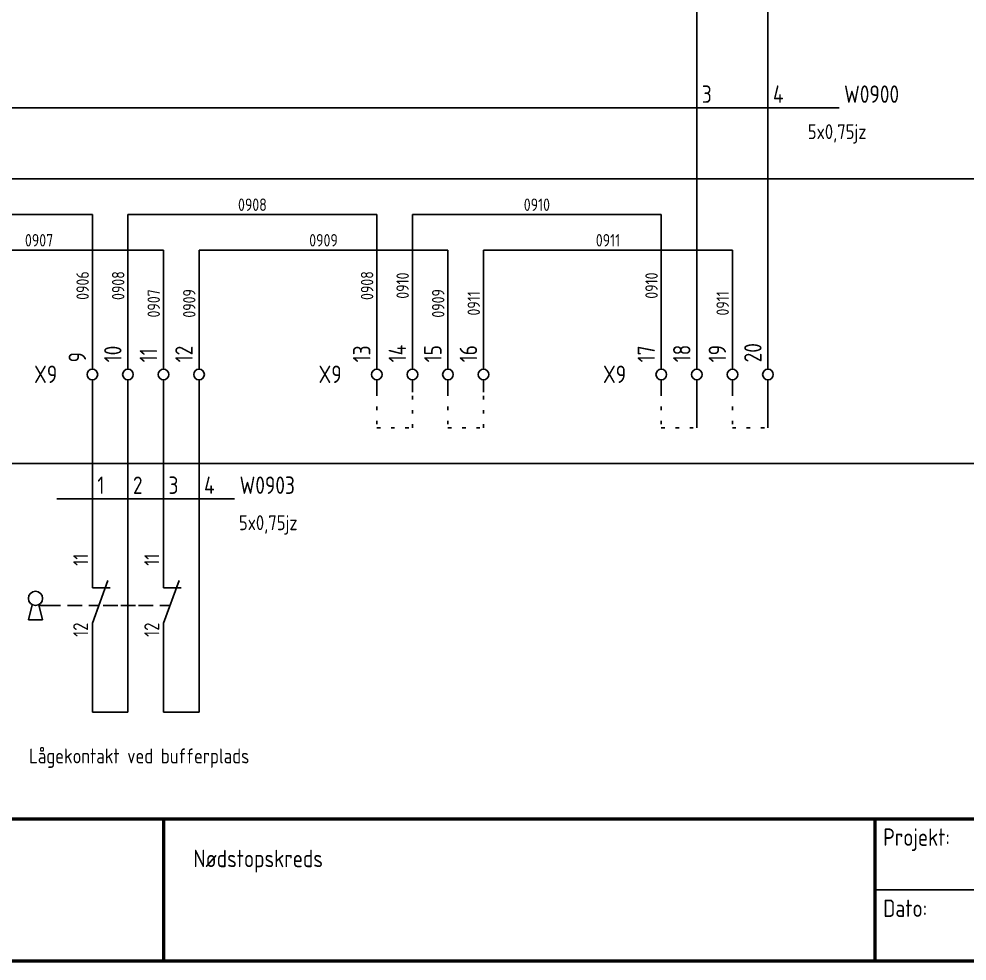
# Model space of a CAD drawing. Header units: millimetres. Extents: x 10 to 410, y 10 to 275.
# Drawn here: x 139.7 to 273, y 10 to 142.5 of the extents above; entities that cross this region are included whole.
import ezdxf
from ezdxf.enums import TextEntityAlignment as Align

# ---------------------------------------------------------------- set-up
doc = ezdxf.new("R2010")
doc.units = ezdxf.units.MM
doc.linetypes.add('Caddy_Dot', pattern=[2, 0.5, -1.5])
doc.linetypes.add('Caddy_Solid', pattern=[0])
doc.styles.add('Caddy_Vectorfont1p', font='isocp___.ttf', dxfattribs={"width": 0.9})

# ---------------------------------------------------------------- blocks, each defined once
blk = doc.blocks.new('Blk1')
at = {"linetype": 'Caddy_Solid', "lineweight": 50}
for p, q in [((10, 30), (410, 30)), ((160, 30), (160, 10)), ((260, 30), (260, 10)), ((410, 10), (10, 10))]:
    blk.add_line(p, q, dxfattribs=at)
at = {"linetype": 'Caddy_Solid', "lineweight": 25}
blk.add_line((260, 20), (410, 20), dxfattribs=at)
at = {"lineweight": 25, "style": 'Caddy_Vectorfont1p', "width": 0.9}
for s, p in [('Projekt:', (261.2, 26.2)), ('Nødstopskreds', (164.2, 23.2)), ('Dato:', (261.2, 16.2))]:
    blk.add_text(s, height=2.45, dxfattribs=at).set_placement(p)
blk = doc.blocks.new('Blk15')
at = {"linetype": 'Caddy_Solid', "lineweight": 25}
for p, q in [((165, 93.25), (165, 95)), ((165, 90), (165, 91.75))]:
    blk.add_line(p, q, dxfattribs=at)
blk.add_circle((165, 92.5), 0.75, dxfattribs=at)
at = {"lineweight": 25, "style": 'Caddy_Vectorfont1p', "width": 0.9}
blk.add_attdef('$TAG160400', (164.1, 94.2), '', height=2.45, rotation=90, dxfattribs=at)
at = {"lineweight": 25, "style": 'Caddy_Vectorfont1p', "width": 0.9, "flags": 1}
blk.add_attdef('$TAG160410', (167.6, 94.2), '', height=2.45, rotation=90, dxfattribs=at)
for tag, p in [('$TAG140020', (160.05, 98.3)), ('$TAG140050', (160.05, 94.8)), ('$TAG160010', (160.05, 91.3)), ('$TAG160030', (160.05, 87.8)), ('$TAG160040', (160.05, 82.8))]:
    blk.add_attdef(tag, text='', height=2.45, dxfattribs=at).set_placement(p, align=Align.RIGHT)
blk = doc.blocks.new('Blk16')
at = {"linetype": 'Caddy_Solid', "lineweight": 25}
for p, q in [((160, 93.25), (160, 95)), ((160, 90), (160, 91.75))]:
    blk.add_line(p, q, dxfattribs=at)
blk.add_circle((160, 92.5), 0.75, dxfattribs=at)
at = {"lineweight": 25, "style": 'Caddy_Vectorfont1p', "width": 0.9}
blk.add_attdef('$TAG160400', (159.1, 94.2), '', height=2.45, rotation=90, dxfattribs=at)
at = {"lineweight": 25, "style": 'Caddy_Vectorfont1p', "width": 0.9, "flags": 1}
blk.add_attdef('$TAG160410', (162.6, 94.2), '', height=2.45, rotation=90, dxfattribs=at)
for tag, p in [('$TAG140020', (155.05, 98.3)), ('$TAG140050', (155.05, 94.8)), ('$TAG160010', (155.05, 91.3)), ('$TAG160030', (155.05, 87.8)), ('$TAG160040', (155.05, 82.8))]:
    blk.add_attdef(tag, text='', height=2.45, dxfattribs=at).set_placement(p, align=Align.RIGHT)
blk = doc.blocks.new('Blk17')
at = {"linetype": 'Caddy_Solid', "lineweight": 25}
for p, q in [((155, 93.25), (155, 95)), ((155, 90), (155, 91.75))]:
    blk.add_line(p, q, dxfattribs=at)
blk.add_circle((155, 92.5), 0.75, dxfattribs=at)
at = {"lineweight": 25, "style": 'Caddy_Vectorfont1p', "width": 0.9}
blk.add_attdef('$TAG160400', (154.1, 94.2), '', height=2.45, rotation=90, dxfattribs=at)
at = {"lineweight": 25, "style": 'Caddy_Vectorfont1p', "width": 0.9, "flags": 1}
blk.add_attdef('$TAG160410', (157.6, 94.2), '', height=2.45, rotation=90, dxfattribs=at)
for tag, p in [('$TAG140020', (150.05, 98.3)), ('$TAG140050', (150.05, 94.8)), ('$TAG160010', (150.05, 91.3)), ('$TAG160030', (150.05, 87.8)), ('$TAG160040', (150.05, 82.8))]:
    blk.add_attdef(tag, text='', height=2.45, dxfattribs=at).set_placement(p, align=Align.RIGHT)
blk = doc.blocks.new('Blk18')
at = {"linetype": 'Caddy_Solid', "lineweight": 25}
for p, q in [((150, 93.25), (150, 95)), ((150, 90), (150, 91.75))]:
    blk.add_line(p, q, dxfattribs=at)
blk.add_circle((150, 92.5), 0.75, dxfattribs=at)
at = {"lineweight": 25, "style": 'Caddy_Vectorfont1p', "width": 0.9}
blk.add_attdef('$TAG160400', (149.1, 94.2), '', height=2.45, rotation=90, dxfattribs=at)
at = {"lineweight": 25, "style": 'Caddy_Vectorfont1p', "width": 0.9, "flags": 1}
blk.add_attdef('$TAG160410', (152.6, 94.2), '', height=2.45, rotation=90, dxfattribs=at)
for tag, p in [('$TAG140020', (145.05, 98.3)), ('$TAG140050', (145.05, 94.8)), ('$TAG160030', (145.05, 87.8)), ('$TAG160040', (145.05, 82.8))]:
    blk.add_attdef(tag, text='', height=2.45, dxfattribs=at).set_placement(p, align=Align.RIGHT)
at = {"lineweight": 25, "style": 'Caddy_Vectorfont1p', "width": 0.9}
blk.add_attdef('$TAG160010', text='', height=2.45, dxfattribs=at).set_placement((145.05, 91.3), align=Align.RIGHT)
blk = doc.blocks.new('Blk19')
at = {"linetype": 'Caddy_Solid', "lineweight": 25}
for p, q in [((205, 93.25), (205, 95)), ((205, 90), (205, 91.75))]:
    blk.add_line(p, q, dxfattribs=at)
blk.add_circle((205, 92.5), 0.75, dxfattribs=at)
at = {"lineweight": 25, "style": 'Caddy_Vectorfont1p', "width": 0.9}
blk.add_attdef('$TAG160400', (204.1, 94.2), '', height=2.45, rotation=90, dxfattribs=at)
at = {"lineweight": 25, "style": 'Caddy_Vectorfont1p', "width": 0.9, "flags": 1}
blk.add_attdef('$TAG160410', (207.6, 94.2), '', height=2.45, rotation=90, dxfattribs=at)
for tag, p in [('$TAG140020', (200.05, 98.3)), ('$TAG140050', (200.05, 94.8)), ('$TAG160010', (200.05, 91.3)), ('$TAG160030', (200.05, 87.8)), ('$TAG160040', (200.05, 82.8))]:
    blk.add_attdef(tag, text='', height=2.45, dxfattribs=at).set_placement(p, align=Align.RIGHT)
blk = doc.blocks.new('Blk20')
at = {"linetype": 'Caddy_Solid', "lineweight": 25}
for p, q in [((200, 93.25), (200, 95)), ((200, 90), (200, 91.75))]:
    blk.add_line(p, q, dxfattribs=at)
blk.add_circle((200, 92.5), 0.75, dxfattribs=at)
at = {"lineweight": 25, "style": 'Caddy_Vectorfont1p', "width": 0.9}
blk.add_attdef('$TAG160400', (199.1, 94.2), '', height=2.45, rotation=90, dxfattribs=at)
at = {"lineweight": 25, "style": 'Caddy_Vectorfont1p', "width": 0.9, "flags": 1}
blk.add_attdef('$TAG160410', (202.6, 94.2), '', height=2.45, rotation=90, dxfattribs=at)
for tag, p in [('$TAG140020', (195.05, 98.3)), ('$TAG140050', (195.05, 94.8)), ('$TAG160010', (195.05, 91.3)), ('$TAG160030', (195.05, 87.8)), ('$TAG160040', (195.05, 82.8))]:
    blk.add_attdef(tag, text='', height=2.45, dxfattribs=at).set_placement(p, align=Align.RIGHT)
blk = doc.blocks.new('Blk21')
at = {"linetype": 'Caddy_Solid', "lineweight": 25}
for p, q in [((195, 93.25), (195, 95)), ((195, 90), (195, 91.75))]:
    blk.add_line(p, q, dxfattribs=at)
blk.add_circle((195, 92.5), 0.75, dxfattribs=at)
at = {"lineweight": 25, "style": 'Caddy_Vectorfont1p', "width": 0.9}
blk.add_attdef('$TAG160400', (194.1, 94.2), '', height=2.45, rotation=90, dxfattribs=at)
at = {"lineweight": 25, "style": 'Caddy_Vectorfont1p', "width": 0.9, "flags": 1}
blk.add_attdef('$TAG160410', (197.6, 94.2), '', height=2.45, rotation=90, dxfattribs=at)
for tag, p in [('$TAG140020', (190.05, 98.3)), ('$TAG140050', (190.05, 94.8)), ('$TAG160010', (190.05, 91.3)), ('$TAG160030', (190.05, 87.8)), ('$TAG160040', (190.05, 82.8))]:
    blk.add_attdef(tag, text='', height=2.45, dxfattribs=at).set_placement(p, align=Align.RIGHT)
blk = doc.blocks.new('Blk22')
at = {"linetype": 'Caddy_Solid', "lineweight": 25}
for p, q in [((190, 93.25), (190, 95)), ((190, 90), (190, 91.75))]:
    blk.add_line(p, q, dxfattribs=at)
blk.add_circle((190, 92.5), 0.75, dxfattribs=at)
at = {"lineweight": 25, "style": 'Caddy_Vectorfont1p', "width": 0.9}
blk.add_attdef('$TAG160400', (189.1, 94.2), '', height=2.45, rotation=90, dxfattribs=at)
at = {"lineweight": 25, "style": 'Caddy_Vectorfont1p', "width": 0.9, "flags": 1}
blk.add_attdef('$TAG160410', (192.6, 94.2), '', height=2.45, rotation=90, dxfattribs=at)
for tag, p in [('$TAG140020', (185.05, 98.3)), ('$TAG140050', (185.05, 94.8)), ('$TAG160030', (185.05, 87.8)), ('$TAG160040', (185.05, 82.8))]:
    blk.add_attdef(tag, text='', height=2.45, dxfattribs=at).set_placement(p, align=Align.RIGHT)
at = {"lineweight": 25, "style": 'Caddy_Vectorfont1p', "width": 0.9}
blk.add_attdef('$TAG160010', text='', height=2.45, dxfattribs=at).set_placement((185.05, 91.3), align=Align.RIGHT)
blk = doc.blocks.new('Blk23')
at = {"linetype": 'Caddy_Solid', "lineweight": 25}
for p, q in [((245, 93.25), (245, 95)), ((245, 90), (245, 91.75))]:
    blk.add_line(p, q, dxfattribs=at)
blk.add_circle((245, 92.5), 0.75, dxfattribs=at)
at = {"lineweight": 25, "style": 'Caddy_Vectorfont1p', "width": 0.9}
blk.add_attdef('$TAG160400', (244.1, 94.2), '', height=2.45, rotation=90, dxfattribs=at)
at = {"lineweight": 25, "style": 'Caddy_Vectorfont1p', "width": 0.9, "flags": 1}
blk.add_attdef('$TAG160410', (247.6, 94.2), '', height=2.45, rotation=90, dxfattribs=at)
for tag, p in [('$TAG140020', (240.05, 98.3)), ('$TAG140050', (240.05, 94.8)), ('$TAG160010', (240.05, 91.3)), ('$TAG160030', (240.05, 87.8)), ('$TAG160040', (240.05, 82.8))]:
    blk.add_attdef(tag, text='', height=2.45, dxfattribs=at).set_placement(p, align=Align.RIGHT)
blk = doc.blocks.new('Blk24')
at = {"linetype": 'Caddy_Solid', "lineweight": 25}
for p, q in [((240, 93.25), (240, 95)), ((240, 90), (240, 91.75))]:
    blk.add_line(p, q, dxfattribs=at)
blk.add_circle((240, 92.5), 0.75, dxfattribs=at)
at = {"lineweight": 25, "style": 'Caddy_Vectorfont1p', "width": 0.9}
blk.add_attdef('$TAG160400', (239.1, 94.2), '', height=2.45, rotation=90, dxfattribs=at)
at = {"lineweight": 25, "style": 'Caddy_Vectorfont1p', "width": 0.9, "flags": 1}
blk.add_attdef('$TAG160410', (242.6, 94.2), '', height=2.45, rotation=90, dxfattribs=at)
for tag, p in [('$TAG140020', (235.05, 98.3)), ('$TAG140050', (235.05, 94.8)), ('$TAG160010', (235.05, 91.3)), ('$TAG160030', (235.05, 87.8)), ('$TAG160040', (235.05, 82.8))]:
    blk.add_attdef(tag, text='', height=2.45, dxfattribs=at).set_placement(p, align=Align.RIGHT)
blk = doc.blocks.new('Blk25')
at = {"linetype": 'Caddy_Solid', "lineweight": 25}
for p, q in [((235, 93.25), (235, 95)), ((235, 90), (235, 91.75))]:
    blk.add_line(p, q, dxfattribs=at)
blk.add_circle((235, 92.5), 0.75, dxfattribs=at)
at = {"lineweight": 25, "style": 'Caddy_Vectorfont1p', "width": 0.9}
blk.add_attdef('$TAG160400', (234.1, 94.2), '', height=2.45, rotation=90, dxfattribs=at)
at = {"lineweight": 25, "style": 'Caddy_Vectorfont1p', "width": 0.9, "flags": 1}
blk.add_attdef('$TAG160410', (237.6, 94.2), '', height=2.45, rotation=90, dxfattribs=at)
for tag, p in [('$TAG140020', (230.05, 98.3)), ('$TAG140050', (230.05, 94.8)), ('$TAG160010', (230.05, 91.3)), ('$TAG160030', (230.05, 87.8)), ('$TAG160040', (230.05, 82.8))]:
    blk.add_attdef(tag, text='', height=2.45, dxfattribs=at).set_placement(p, align=Align.RIGHT)
blk = doc.blocks.new('Blk26')
at = {"linetype": 'Caddy_Solid', "lineweight": 25}
for p, q in [((230, 93.25), (230, 95)), ((230, 90), (230, 91.75))]:
    blk.add_line(p, q, dxfattribs=at)
blk.add_circle((230, 92.5), 0.75, dxfattribs=at)
at = {"lineweight": 25, "style": 'Caddy_Vectorfont1p', "width": 0.9}
blk.add_attdef('$TAG160400', (229.1, 94.2), '', height=2.45, rotation=90, dxfattribs=at)
at = {"lineweight": 25, "style": 'Caddy_Vectorfont1p', "width": 0.9, "flags": 1}
blk.add_attdef('$TAG160410', (232.6, 94.2), '', height=2.45, rotation=90, dxfattribs=at)
for tag, p in [('$TAG140020', (225.05, 98.3)), ('$TAG140050', (225.05, 94.8)), ('$TAG160030', (225.05, 87.8)), ('$TAG160040', (225.05, 82.8))]:
    blk.add_attdef(tag, text='', height=2.45, dxfattribs=at).set_placement(p, align=Align.RIGHT)
at = {"lineweight": 25, "style": 'Caddy_Vectorfont1p', "width": 0.9}
blk.add_attdef('$TAG160010', text='', height=2.45, dxfattribs=at).set_placement((225.05, 91.3), align=Align.RIGHT)
blk = doc.blocks.new('Blk33')
at = {"linetype": 'Caddy_Solid', "lineweight": 25}
for p, q in [((150, 62.5), (150, 65)), ((160, 62.5), (160, 65)), ((150, 57.5), (152.18, 63.5)), ((160, 57.5), (162.18, 63.5)), ((150, 62.5), (152.5, 62.5)), ((160, 62.5), (162.5, 62.5)), ((141, 58), (141.53, 60.12)), ((143, 58), (142.47, 60.12)), ((142.5, 60), (144.5, 60)), ((143.5, 60), (145.5, 60)), ((146.5, 60), (148.56, 60)), ((149.5, 60), (150.91, 60)), ((151.5, 60), (153.56, 60)), ((154, 60), (156.06, 60)), ((156.5, 60), (158.56, 60)), ((156.5, 60), (158.56, 60)), ((159.5, 60), (160.91, 60)), ((141, 58), (143, 58)), ((150, 57.5), (150, 55)), ((160, 57.5), (160, 55))]:
    blk.add_line(p, q, dxfattribs=at)
blk.add_circle((142, 61), 1, dxfattribs=at)
at = {"lineweight": 25, "style": 'Caddy_Vectorfont1p', "width": 0.9}
for s, p in [('11', (149.4, 65.6)), ('11', (159.4, 65.6)), ('12', (149.4, 55.6)), ('12', (159.4, 55.6))]:
    blk.add_text(s, height=2.1, rotation=90, dxfattribs=at).set_placement(p)
blk.add_text('9S4', height=2.45, dxfattribs=at).set_placement((138.5, 58.8), align=Align.RIGHT)
for p in [(149.05, 64.4), (159.05, 64.4)]:
    blk.add_attdef('$TAG175000_00', p, '', height=2.45, rotation=90, dxfattribs=at)
for p in [(149.05, 55.9), (159.05, 55.9)]:
    blk.add_attdef('$TAG175000_01', text='', height=2.45, rotation=90, dxfattribs=at).set_placement(p, align=Align.RIGHT)
blk = doc.blocks.new('Blk45')
at = {"linetype": 'Caddy_Solid', "lineweight": 25}
blk.add_line((150, 75.5), (150, 74.5), dxfattribs=at)
at = {"lineweight": 25, "style": 'Caddy_Vectorfont1p', "width": 0.9}
blk.add_attdef('$TAG160210', (150.7, 75.7), '', height=2.45, dxfattribs=at)
at = {"lineweight": 25, "style": 'Caddy_Vectorfont1p', "width": 0.9, "flags": 1}
for tag, p in [('$TAG160010', (170.7, 75.7)), ('$TAG160220', (150.7, 70.7)), ('$TAG160030', (170.7, 70.7)), ('$TAG160230', (150.7, 65.7)), ('$TAG160200', (170.7, 65.7)), ('$TAG160040', (170.7, 60.7)), ('$TAG160101', (170.7, 55.7))]:
    blk.add_attdef(tag, p, '', height=2.45, dxfattribs=at)
blk = doc.blocks.new('Blk46')
at = {"linetype": 'Caddy_Solid', "lineweight": 25}
blk.add_line((155, 75.5), (155, 74.5), dxfattribs=at)
at = {"lineweight": 25, "style": 'Caddy_Vectorfont1p', "width": 0.9}
blk.add_attdef('$TAG160210', (155.7, 75.7), '', height=2.45, dxfattribs=at)
at = {"lineweight": 25, "style": 'Caddy_Vectorfont1p', "width": 0.9, "flags": 1}
for tag, p in [('$TAG160010', (170.7, 75.7)), ('$TAG160220', (155.7, 70.7)), ('$TAG160030', (170.7, 70.7)), ('$TAG160230', (155.7, 65.7)), ('$TAG160200', (170.7, 65.7)), ('$TAG160040', (170.7, 60.7)), ('$TAG160101', (170.7, 55.7))]:
    blk.add_attdef(tag, p, '', height=2.45, dxfattribs=at)
blk = doc.blocks.new('Blk47')
at = {"linetype": 'Caddy_Solid', "lineweight": 25}
blk.add_line((160, 75.5), (160, 74.5), dxfattribs=at)
at = {"lineweight": 25, "style": 'Caddy_Vectorfont1p', "width": 0.9}
blk.add_attdef('$TAG160210', (160.7, 75.7), '', height=2.45, dxfattribs=at)
at = {"lineweight": 25, "style": 'Caddy_Vectorfont1p', "width": 0.9, "flags": 1}
for tag, p in [('$TAG160010', (170.7, 75.7)), ('$TAG160220', (160.7, 70.7)), ('$TAG160030', (170.7, 70.7)), ('$TAG160230', (160.7, 65.7)), ('$TAG160200', (170.7, 65.7)), ('$TAG160040', (170.7, 60.7)), ('$TAG160101', (170.7, 55.7))]:
    blk.add_attdef(tag, p, '', height=2.45, dxfattribs=at)
blk = doc.blocks.new('Blk48')
at = {"linetype": 'Caddy_Solid', "lineweight": 25}
blk.add_line((165, 75.5), (165, 74.5), dxfattribs=at)
at = {"lineweight": 25, "style": 'Caddy_Vectorfont1p', "width": 0.9}
for tag, p in [('$TAG160210', (165.7, 75.7)), ('$TAG160010', (170.7, 75.7)), ('$TAG160030', (170.7, 70.7)), ('$TAG160200', (170.7, 65.7))]:
    blk.add_attdef(tag, p, '', height=2.45, dxfattribs=at)
at = {"lineweight": 25, "style": 'Caddy_Vectorfont1p', "width": 0.9, "flags": 1}
for tag, p in [('$TAG160220', (165.7, 70.7)), ('$TAG160230', (165.7, 65.7)), ('$TAG160040', (170.7, 60.7)), ('$TAG160101', (170.7, 55.7))]:
    blk.add_attdef(tag, p, '', height=2.45, dxfattribs=at)
blk = doc.blocks.new('Blk51')
at = {"linetype": 'Caddy_Solid', "lineweight": 25}
blk.add_line((235, 130.5), (235, 129.5), dxfattribs=at)
at = {"lineweight": 25, "style": 'Caddy_Vectorfont1p', "width": 0.9}
blk.add_attdef('$TAG160210', (235.7, 130.7), '', height=2.45, dxfattribs=at)
at = {"lineweight": 25, "style": 'Caddy_Vectorfont1p', "width": 0.9, "flags": 1}
for tag, p in [('$TAG160010', (255.7, 130.7)), ('$TAG160220', (235.7, 125.7)), ('$TAG160030', (255.7, 125.7)), ('$TAG160230', (235.7, 120.7)), ('$TAG160200', (255.7, 120.7)), ('$TAG160040', (255.7, 115.7)), ('$TAG160101', (255.7, 110.7))]:
    blk.add_attdef(tag, p, '', height=2.45, dxfattribs=at)
blk = doc.blocks.new('Blk52')
at = {"linetype": 'Caddy_Solid', "lineweight": 25}
blk.add_line((245, 130.5), (245, 129.5), dxfattribs=at)
at = {"lineweight": 25, "style": 'Caddy_Vectorfont1p', "width": 0.9}
for tag, p in [('$TAG160210', (245.7, 130.7)), ('$TAG160010', (255.7, 130.7)), ('$TAG160030', (255.7, 125.7)), ('$TAG160200', (255.7, 120.7))]:
    blk.add_attdef(tag, p, '', height=2.45, dxfattribs=at)
at = {"lineweight": 25, "style": 'Caddy_Vectorfont1p', "width": 0.9, "flags": 1}
for tag, p in [('$TAG160220', (245.7, 125.7)), ('$TAG160230', (245.7, 120.7)), ('$TAG160040', (255.7, 115.7)), ('$TAG160101', (255.7, 110.7))]:
    blk.add_attdef(tag, p, '', height=2.45, dxfattribs=at)

msp = doc.modelspace()

# ---------------------------------------------------------------- linework, layer by layer
at = {"linetype": 'Caddy_Solid', "lineweight": 25}
for p, q in [((235, 130.5), (235, 195)), ((245, 130.5), (245, 195)), ((60, 130), (255, 130)), ((235, 95), (235, 129.5)), ((245, 95), (245, 129.5)), ((270, 120), (50, 120)), ((270, 120), (370, 120)), ((115, 115), (150, 115)), ((150, 95), (150, 115)), ((155, 115), (190, 115)), ((155, 95), (155, 115)), ((190, 95), (190, 115)), ((195, 115), (230, 115)), ((195, 95), (195, 115)), ((230, 95), (230, 115)), ((125, 110), (160, 110)), ((160, 95), (160, 110)), ((165, 110), (200, 110)), ((165, 95), (165, 110)), ((200, 95), (200, 110)), ((205, 110), (240, 110)), ((205, 95), (205, 110)), ((240, 95), (240, 110)), ((150, 75.5), (150, 90)), ((155, 75.5), (155, 90)), ((160, 75.5), (160, 90)), ((165, 75.5), (165, 90)), ((235, 85), (235, 90)), ((245, 85), (245, 90)), ((270, 80), (50, 80)), ((270, 80), (370, 80)), ((145, 75), (170, 75)), ((150, 65), (150, 74.5)), ((155, 45), (155, 74.5)), ((160, 65), (160, 74.5)), ((165, 45), (165, 74.5)), ((150, 45), (150, 55)), ((160, 45), (160, 55)), ((150, 45), (155, 45)), ((160, 45), (165, 45))]:
    msp.add_line(p, q, dxfattribs=at)
at = {"linetype": 'Caddy_Dot', "lineweight": 25}
for p, q in [((190, 90), (190, 85)), ((195, 85), (195, 90)), ((200, 90), (200, 85)), ((205, 85), (205, 90)), ((230, 90), (230, 85)), ((240, 90), (240, 85)), ((190, 85), (195, 85)), ((200, 85), (205, 85)), ((230, 85), (235, 85)), ((240, 85), (245, 85))]:
    msp.add_line(p, q, dxfattribs=at)

# ---------------------------------------------------------------- block references
for name in ['Blk1', 'Blk33']:
    msp.add_blockref(name, (0, 0, 1))
ref = msp.add_blockref('Blk51', (0, 0, 1))
ref.add_attrib('$TAG160210', '3', (235.7, 130.7), dxfattribs={"lineweight": 25, "height": 2.45, "style": 'Caddy_Vectorfont1p', "width": 0.9})
ref = msp.add_blockref('Blk52', (0, 0, 1))
ref.add_attrib('$TAG160010', 'W0900', (255.7, 130.7), dxfattribs={"lineweight": 25, "height": 2.45, "style": 'Caddy_Vectorfont1p', "width": 0.9})
ref.add_attrib('$TAG160210', '4', (245.7, 130.7), dxfattribs={"lineweight": 25, "height": 2.45, "style": 'Caddy_Vectorfont1p', "width": 0.9})
ref = msp.add_blockref('Blk17', (0, 0, 1))
ref.add_attrib('$TAG160400', '10', (154.1, 94.2), dxfattribs={"lineweight": 25, "height": 2.45, "rotation": 90, "style": 'Caddy_Vectorfont1p', "width": 0.9})
ref = msp.add_blockref('Blk15', (0, 0, 1))
ref.add_attrib('$TAG160400', '12', (164.1, 94.2), dxfattribs={"lineweight": 25, "height": 2.45, "rotation": 90, "style": 'Caddy_Vectorfont1p', "width": 0.9})
ref = msp.add_blockref('Blk22', (0, 0, 1))
ref.add_attrib('$TAG160010', 'X9', dxfattribs={"lineweight": 25, "height": 2.45, "style": 'Caddy_Vectorfont1p', "width": 0.9}).set_placement((185.05, 91.3), align=Align.RIGHT)
ref.add_attrib('$TAG160400', '13', (189.1, 94.2), dxfattribs={"lineweight": 25, "height": 2.45, "rotation": 90, "style": 'Caddy_Vectorfont1p', "width": 0.9})
ref = msp.add_blockref('Blk21', (0, 0, 1))
ref.add_attrib('$TAG160400', '14', (194.1, 94.2), dxfattribs={"lineweight": 25, "height": 2.45, "rotation": 90, "style": 'Caddy_Vectorfont1p', "width": 0.9})
ref = msp.add_blockref('Blk20', (0, 0, 1))
ref.add_attrib('$TAG160400', '15', (199.1, 94.2), dxfattribs={"lineweight": 25, "height": 2.45, "rotation": 90, "style": 'Caddy_Vectorfont1p', "width": 0.9})
ref = msp.add_blockref('Blk19', (0, 0, 1))
ref.add_attrib('$TAG160400', '16', (204.1, 94.2), dxfattribs={"lineweight": 25, "height": 2.45, "rotation": 90, "style": 'Caddy_Vectorfont1p', "width": 0.9})
ref = msp.add_blockref('Blk26', (0, 0, 1))
ref.add_attrib('$TAG160010', 'X9', dxfattribs={"lineweight": 25, "height": 2.45, "style": 'Caddy_Vectorfont1p', "width": 0.9}).set_placement((225.05, 91.3), align=Align.RIGHT)
ref.add_attrib('$TAG160400', '17', (229.1, 94.2), dxfattribs={"lineweight": 25, "height": 2.45, "rotation": 90, "style": 'Caddy_Vectorfont1p', "width": 0.9})
ref = msp.add_blockref('Blk25', (0, 0, 1))
ref.add_attrib('$TAG160400', '18', (234.1, 94.2), dxfattribs={"lineweight": 25, "height": 2.45, "rotation": 90, "style": 'Caddy_Vectorfont1p', "width": 0.9})
ref = msp.add_blockref('Blk24', (0, 0, 1))
ref.add_attrib('$TAG160400', '19', (239.1, 94.2), dxfattribs={"lineweight": 25, "height": 2.45, "rotation": 90, "style": 'Caddy_Vectorfont1p', "width": 0.9})
ref = msp.add_blockref('Blk23', (0, 0, 1))
ref.add_attrib('$TAG160400', '20', (244.1, 94.2), dxfattribs={"lineweight": 25, "height": 2.45, "rotation": 90, "style": 'Caddy_Vectorfont1p', "width": 0.9})
ref = msp.add_blockref('Blk18', (0, 0, 1))
ref.add_attrib('$TAG160010', 'X9', dxfattribs={"lineweight": 25, "height": 2.45, "style": 'Caddy_Vectorfont1p', "width": 0.9}).set_placement((145.05, 91.3), align=Align.RIGHT)
ref.add_attrib('$TAG160400', '9', (149.1, 94.2), dxfattribs={"lineweight": 25, "height": 2.45, "rotation": 90, "style": 'Caddy_Vectorfont1p', "width": 0.9})
ref = msp.add_blockref('Blk16', (0, 0, 1))
ref.add_attrib('$TAG160400', '11', (159.1, 94.2), dxfattribs={"lineweight": 25, "height": 2.45, "rotation": 90, "style": 'Caddy_Vectorfont1p', "width": 0.9})
ref = msp.add_blockref('Blk45', (0, 0, 1))
ref.add_attrib('$TAG160210', '1', (150.7, 75.7), dxfattribs={"lineweight": 25, "height": 2.45, "style": 'Caddy_Vectorfont1p', "width": 0.9})
ref = msp.add_blockref('Blk46', (0, 0, 1))
ref.add_attrib('$TAG160210', '2', (155.7, 75.7), dxfattribs={"lineweight": 25, "height": 2.45, "style": 'Caddy_Vectorfont1p', "width": 0.9})
ref = msp.add_blockref('Blk47', (0, 0, 1))
ref.add_attrib('$TAG160210', '3', (160.7, 75.7), dxfattribs={"lineweight": 25, "height": 2.45, "style": 'Caddy_Vectorfont1p', "width": 0.9})
ref = msp.add_blockref('Blk48', (0, 0, 1))
ref.add_attrib('$TAG160010', 'W0903', (170.7, 75.7), dxfattribs={"lineweight": 25, "height": 2.45, "style": 'Caddy_Vectorfont1p', "width": 0.9})
ref.add_attrib('$TAG160210', '4', (165.7, 75.7), dxfattribs={"lineweight": 25, "height": 2.45, "style": 'Caddy_Vectorfont1p', "width": 0.9})

# ---------------------------------------------------------------- texts
at = {"lineweight": 25, "style": 'Caddy_Vectorfont1p', "width": 0.9}
for s, p in [('5x0,75jz', (250.6, 125.6)), ('5x0,75jz', (170.6, 70.6)), ('Lågekontakt ved bufferplads', (141.1, 37.8))]:
    msp.add_text(s, height=2.1, dxfattribs=at).set_placement(p)
for s, p in [('0908', (172.5, 115.5)), ('0910', (212.5, 115.5)), ('0907', (142.5, 110.5)), ('0909', (182.5, 110.5)), ('0911', (222.5, 110.5))]:
    msp.add_text(s, height=1.75, dxfattribs=at).set_placement(p, align=Align.CENTER)
for s, p in [('0906', (149.5, 105)), ('0908', (154.5, 105)), ('0908', (189.5, 105)), ('0910', (194.5, 105)), ('0910', (229.5, 105)), ('0907', (159.5, 102.5)), ('0909', (164.5, 102.5)), ('0909', (199.5, 102.5)), ('0911', (204.5, 102.5)), ('0911', (239.5, 102.5))]:
    msp.add_text(s, height=1.75, rotation=90, dxfattribs=at).set_placement(p, align=Align.CENTER)

doc.saveas('drawing.dxf')
